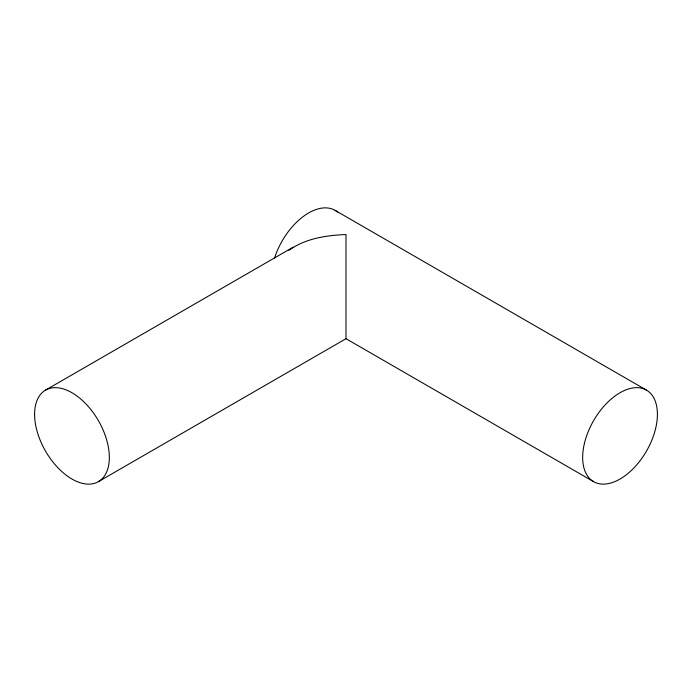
<?xml version="1.0" encoding="UTF-8"?>
<svg xmlns="http://www.w3.org/2000/svg" width="692" height="692" viewBox="0 0 692 692"><rect width="100%" height="100%" fill="white"/><g stroke="black" fill="none" stroke-linecap="round" stroke-linejoin="round"><path stroke-width="1.04" d="M288.91 250.366C305.267 238.489 326.243 235.332 346 234.536L346 338.699L593.606 481.658M45.542 390.124L293.157 247.174M98.394 481.658L346 338.699M335.058 210.342L646.458 390.124A52.843 30.509 -60 0 1 629.703 471.987A52.843 30.509 -60 0 1 583.936 445.562A52.843 30.509 -60 0 1 646.458 390.124M274.56 258.064A52.843 30.509 -60 0 1 337.514 212.055M34.6 414.318A52.843 30.509 60 0 0 90.652 484.045A52.843 30.509 60 0 0 90.652 409.309A52.843 30.509 60 0 0 34.6 414.318"/></g></svg>
